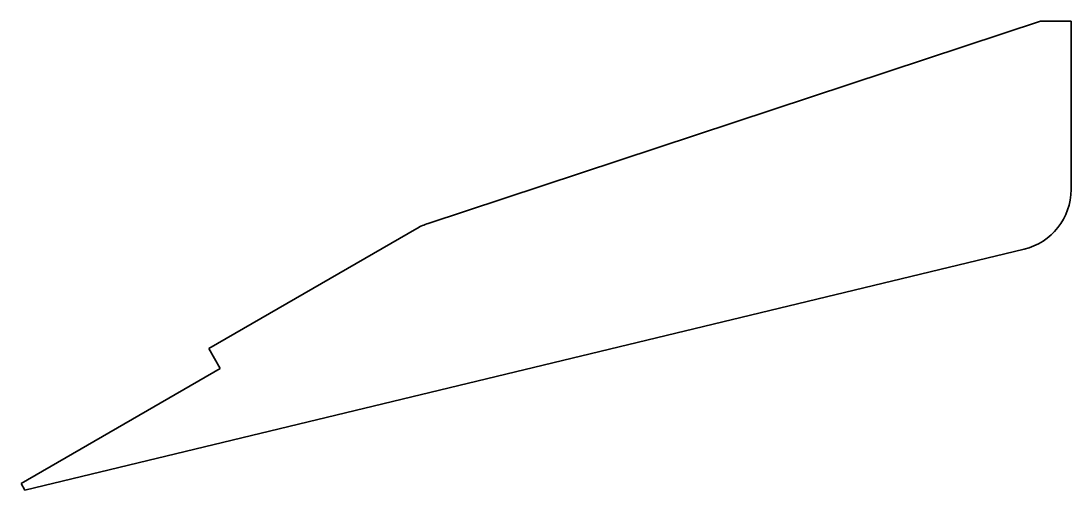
# Model space of a CAD drawing. Header units: inches. Extents: x 0 to 137, y 0 to 61.
import ezdxf

# ---------------------------------------------------------------- set-up
doc = ezdxf.new("R2010")
doc.units = ezdxf.units.IN
doc.header["$MEASUREMENT"] = 0
doc.layers.add('SIMUMAK Visible (ISO)', color=7, linetype='Continuous', lineweight=35)

# ---------------------------------------------------------------- blocks, each defined once
blk = doc.blocks.new('PTM-02-FITVCR01_Sheet_4_PTM-02-FITVCR01')
at = {"layer": 'SIMUMAK Visible (ISO)'}
for p, q in [((64.48, 30.6), (-15.37, 4.2)), ((64.48, 30.6), (68.48, 30.6)), ((68.48, 30.6), (68.48, 8.6)), ((-16.85, 3.53), (-44, -12.14)), ((-67.98, -30.6), (62.35, 0.83)), ((-44, -12.14), (-42.5, -14.74)), ((-42.5, -14.74), (-68.48, -29.74)), ((-68.48, -29.74), (-67.98, -30.6))]:
    blk.add_line(p, q, dxfattribs=at)
for centre, start, end in [((60.48, 8.6), 283.5582, 0), ((-12.85, -3.4), 108.2991, 120)]:
    blk.add_arc(centre, 8, start, end, dxfattribs=at)

msp = doc.modelspace()

# ---------------------------------------------------------------- block references
msp.add_blockref('PTM-02-FITVCR01_Sheet_4_PTM-02-FITVCR01', (68.48, 30.6))

doc.saveas('drawing.dxf')
